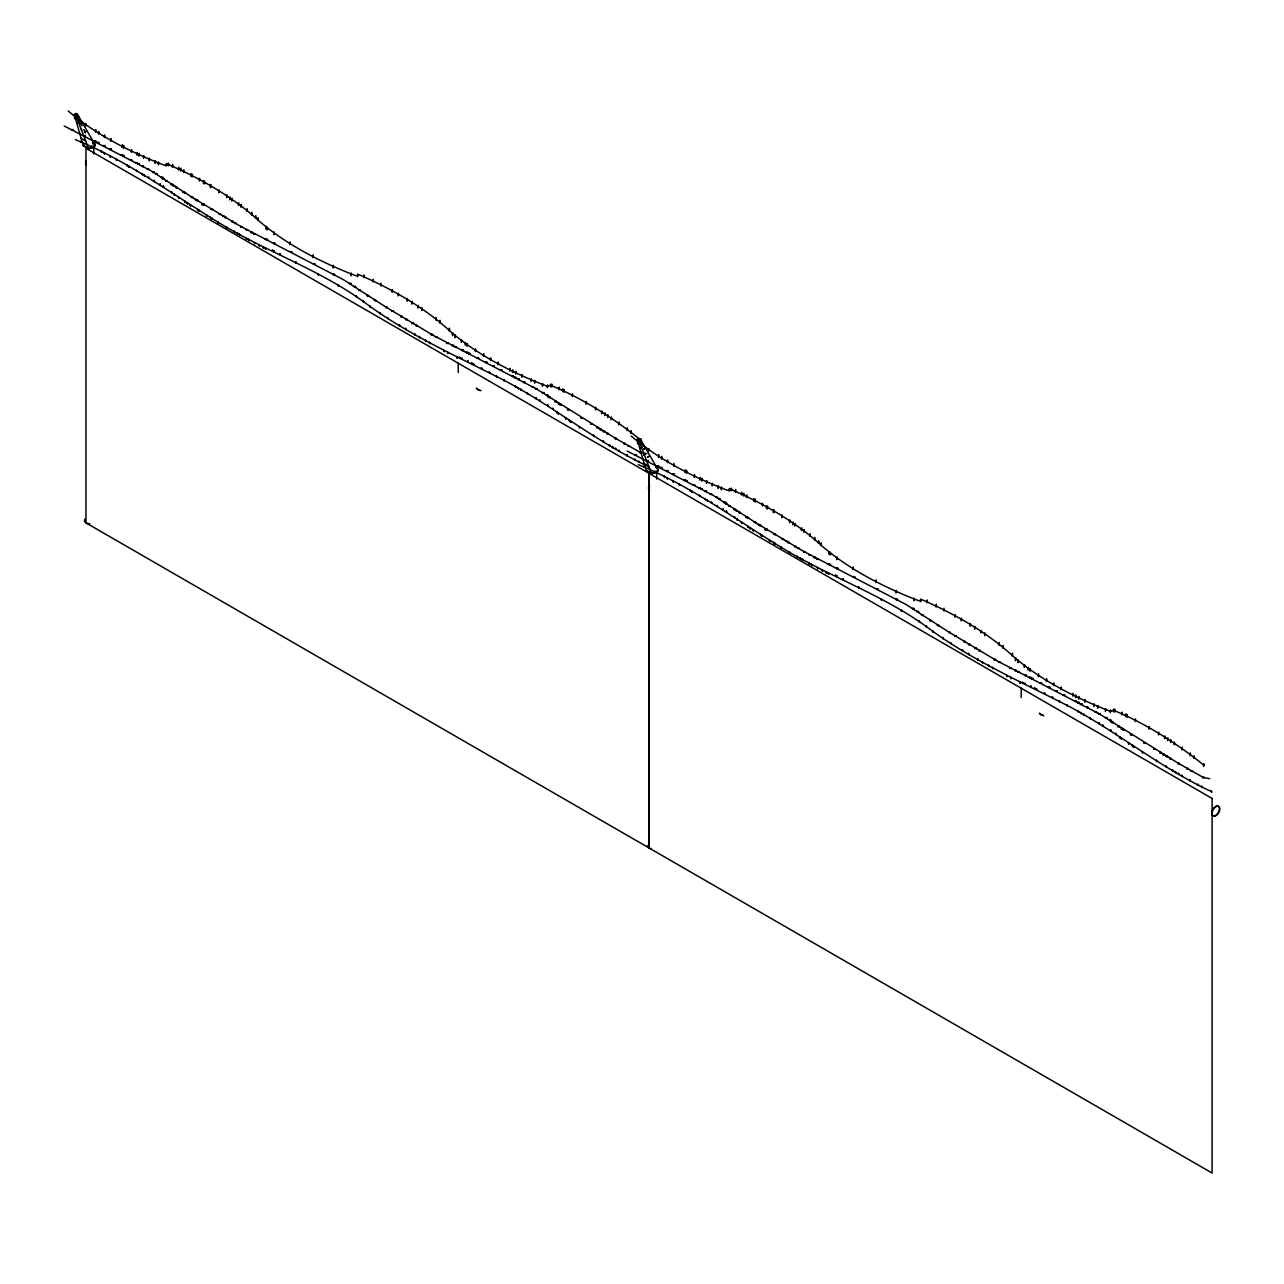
<?xml version="1.0" encoding="UTF-8"?>
<svg xmlns="http://www.w3.org/2000/svg" width="1284" height="1284" viewBox="0 0 1284 1284"><rect width="100%" height="100%" fill="white"/><g stroke="black" fill="none" stroke-linecap="round" stroke-linejoin="round"><path stroke-width="1.5" d="M381.011 286.107L381.043 283.202M943.981 611.12L944.013 608.231M74.584 118.738L74.921 115.945M85.659 126.249L85.996 123.457M95.514 132.38L95.851 129.588M98.467 134.146L98.804 131.353M104.389 137.661L104.726 134.868M110.745 141.24L111.082 138.447M122.06 147.467L122.397 144.675M123.441 148.206L123.778 145.413M131.321 152.363L131.642 149.57M137.051 155.236L137.388 152.443M138.913 156.166L139.25 153.374M143.535 158.413L143.872 155.621M149.088 160.981L149.425 158.189M155.043 163.533L155.364 160.741M158.285 164.834L158.606 162.041M166.166 166.182L166.503 163.405M168.252 165.877L168.589 163.084M172.409 167.209L172.746 164.416M178.476 169.953L178.813 167.161M180.611 170.981L180.948 168.188M183.548 172.489L183.885 169.697M190.754 176.261L191.091 173.468M192.086 177.015L192.423 174.223M199.309 181.044L199.646 178.251M203.466 183.451L203.787 180.659M204.365 183.997L204.702 181.204M210.271 187.287L210.608 184.495M210.624 187.705L210.961 184.912M218.81 192.744L219.147 189.952M226.61 197.656L226.947 194.863M229.836 199.774L230.173 196.982M231.842 201.09L232.179 198.298M238.407 205.504L238.744 202.712M240.894 207.238L241.232 204.445M246.753 211.395L247.09 208.618M251.552 215.054L251.889 212.261M255.484 218.376L255.821 215.584M257.811 220.447L258.148 217.67M265.981 229.226L266.318 226.449M267.136 230.029L267.473 227.252M273.781 234.667L274.118 231.874M289.863 244.634L290.2 241.841M312.75 257.603L313.087 254.81M333.021 268.035L333.358 265.242M350.981 275.851L351.318 273.059M357.546 276.686L357.883 273.893M363.805 277.713L364.126 274.92M373.082 282.031L373.419 279.238M392.101 292.335L392.439 289.542M398.136 295.898L398.473 293.105M407.092 301.291L407.429 298.498M411.666 304.147L412.003 301.355M421.73 310.6L422.067 307.807M435.902 320.278L436.239 317.485M439.754 323.119L440.091 320.342M449.207 330.951L449.528 328.158M452.466 335.702L452.803 332.909M454.921 337.724L455.242 334.931M461.261 342.443L461.598 339.65M465.161 345.155L465.498 342.363M467.023 346.343L467.36 343.55M475.321 351.607L475.658 348.815M483.442 356.438L483.779 353.646M490.568 360.563L490.889 357.787M498.048 364.784L498.385 362.008M509.812 371.124L510.149 368.331M512.573 372.585L512.894 369.792M515.735 374.174L516.072 371.381M521.834 377.239L522.171 374.447M530.902 381.525L531.239 378.732M534.561 383.226L534.898 380.433M542.362 386.356L542.699 383.563M547.273 387.704L547.61 384.911M550.531 386.709L550.868 383.916M551.799 387.126L552.136 384.333M558.893 389.887L559.23 387.094M562.601 391.556L562.938 388.763M563.981 392.278L564.318 389.485M572.247 396.547L572.584 393.755M585.986 404.3L586.323 401.507M595.551 409.965L595.888 407.172M601.586 413.737L601.923 410.944M604.603 415.615L604.941 412.822M607.621 417.493L607.958 414.7M611.104 419.772L611.441 416.995M618.872 424.876L619.209 422.083M627.057 430.605L627.394 427.813M630.829 433.398L631.166 430.605M637.554 443.766L637.891 440.974M640.588 441.439L640.925 438.663M648.629 451.278L648.966 448.485M658.483 457.409L658.82 454.616M661.437 459.174L661.774 456.382M667.359 462.689L667.696 459.897M673.715 466.269L674.036 463.476M685.03 472.496L685.367 469.703M686.41 473.234L686.747 470.442M694.275 477.391L694.612 474.599M700.021 480.264L700.358 477.471M701.883 481.195L702.22 478.402M706.505 483.442L706.842 480.649M712.058 486.01L712.395 483.217M717.997 488.546L718.334 485.769M721.239 489.862L721.576 487.069M729.135 491.21L729.472 488.418M731.222 490.905L731.559 488.113M735.379 492.237L735.716 489.445M741.446 494.982L741.783 492.189M743.58 495.993L743.918 493.216M746.518 497.518L746.855 494.725M753.724 501.29L754.061 498.497M755.056 502.044L755.393 499.251M762.279 506.073L762.6 503.28M766.42 508.48L766.757 505.687M767.334 509.01L767.672 506.233M773.241 512.316L773.578 509.523M773.594 512.733L773.931 509.941M781.779 517.757L782.116 514.98M789.58 522.684L789.917 519.892M792.806 524.803L793.143 522.01M794.812 526.119L795.149 523.326M801.376 530.533L801.714 527.74M803.864 532.266L804.201 529.473M809.722 536.423L810.06 533.63M814.521 540.082L814.842 537.29M818.454 543.405L818.791 540.612M820.781 545.475L821.118 542.683M828.95 554.255L829.287 551.462M830.106 555.057L830.427 552.264M836.751 559.68L837.072 556.903M852.833 569.663L853.154 566.87M875.72 582.615L876.057 579.838M895.991 593.064L896.312 590.271M913.951 600.88L914.288 598.087M920.516 601.714L920.853 598.922M926.759 602.742L927.096 599.949M936.052 607.059L936.373 604.266M955.071 617.347L955.408 614.571M961.106 620.926L961.443 618.134M970.062 626.319L970.399 623.526M974.636 629.176L974.973 626.383M984.7 635.628L985.021 632.835M998.872 645.29L999.209 642.514M1002.724 648.147L1003.045 645.354M1012.161 655.98L1012.498 653.187M1015.435 660.73L1015.772 657.938M1017.875 662.737L1018.212 659.96M1024.231 667.471L1024.568 664.679M1028.131 670.184L1028.468 667.391M1029.993 671.371L1030.33 668.579M1038.291 676.636L1038.628 673.843M1046.412 681.467L1046.749 678.674M1053.522 685.592L1053.859 682.799M1061.017 689.813L1061.354 687.02M1072.782 696.153L1073.119 693.36M1075.543 697.613L1075.864 694.821M1078.704 699.202L1079.041 696.409M1084.803 702.268L1085.14 699.475M1093.872 706.553L1094.209 703.76M1097.531 708.238L1097.868 705.462M1105.331 711.368L1105.668 708.591M1110.243 712.732L1110.564 709.94M1113.501 711.737L1113.838 708.945M1114.769 712.139L1115.106 709.362M1121.863 714.915L1122.2 712.122M1125.57 716.584L1125.891 713.792M1126.951 717.307L1127.288 714.514M1135.216 721.576L1135.554 718.783M1148.955 729.328L1149.292 726.535M1158.521 734.994L1158.858 732.201M1164.556 738.749L1164.893 735.973M1167.573 740.643L1167.91 737.851M1170.591 742.521L1170.928 739.728M1174.074 744.8L1174.411 742.008M1181.842 749.904L1182.163 747.111M1190.027 755.634L1190.364 752.841M1193.799 758.411L1194.136 755.634M1203.557 766.468L1203.894 763.675M417.814 307.935L418.311 305.448M980.783 632.964L981.281 630.476M76.912 116.186L75.66 117.181L76.462 115.913M375.008 300.905L375.538 299.926M937.978 625.934L938.508 624.955M79.062 122.606L77.939 123.264L79.014 121.98M81.582 129.347L81.646 130.358M74.247 114.485L76.029 113.457L77.505 114.308L95.257 145.044L88.708 148.832L83.283 145.702L74.247 114.485L75.724 115.351L88.708 148.832M75.724 115.351L77.505 114.308M72.097 130.214L73.365 129.475M84.166 136.216L85.434 135.478M83.283 145.702L84.327 145.108M94.502 141.481L95.77 140.742M97.552 143.054L98.82 142.315M103.635 146.183L104.903 145.461M110.039 149.522L111.307 148.8M121.338 155.46L122.606 154.738M122.686 156.183L123.97 155.444M130.422 160.291L131.69 159.553M135.96 163.261L137.227 162.522M137.741 164.224L139.009 163.485M142.139 166.599L143.407 165.877M147.323 169.456L148.591 168.718M152.748 172.473L154.016 171.735M155.637 174.094L156.905 173.372M161.383 177.818L162.651 177.096M162.378 178.893L163.646 178.155M165.764 181.301L167.032 180.579M171.286 184.928L172.554 184.19M173.26 186.212L174.528 185.474M176.069 187.994L177.336 187.271M182.986 192.375L184.254 191.637M184.286 193.194L185.57 192.456M191.396 197.608L192.664 196.885M195.553 200.176L196.821 199.437M196.468 200.737L197.736 199.999M202.15 204.959L204.06 203.867M211.186 209.677L212.454 208.939M219.259 214.524L220.527 213.786M222.662 216.547L223.946 215.808M224.796 217.815L226.064 217.076M231.794 221.939L233.062 221.201M234.49 223.512L235.758 222.774M240.894 227.22L242.162 226.482M246.303 230.285L247.571 229.547M250.99 232.853L252.258 232.115M253.831 234.394L255.099 233.656M265.018 239.402L266.286 238.663M266.286 240.028L267.553 239.305M273.604 243.655L274.872 242.917M290.457 252.242L291.725 251.503M313.569 264.295L314.837 263.557M333.262 274.824L334.546 274.086M349.713 283.957L350.997 283.218M354.288 287.022L355.556 286.284M358.685 290.505L359.953 289.767M367.208 296.058L368.476 295.336M385.714 307.678L386.982 306.94M391.797 311.402L393.065 310.664M400.897 316.939L402.165 316.201M405.616 319.78L406.884 319.042M416.112 326.056L417.38 325.333M431.328 334.996L432.596 334.257M435.629 337.435L436.897 336.713M446.752 343.582L448.02 342.86M452.08 345.845L453.364 345.107M455.001 347.226L456.285 346.487M462.224 350.725L463.492 349.986M466.525 352.843L467.793 352.121M468.499 353.838L469.767 353.116M477.279 358.3L478.547 357.562M485.641 362.602L486.909 361.863M492.896 366.373L494.163 365.635M500.439 370.306L501.707 369.567M512.075 376.453L513.343 375.714M514.788 377.897L516.056 377.159M517.837 379.534L519.105 378.796M523.712 382.68L524.979 381.958M532.266 387.351L533.534 386.612M535.685 389.229L536.953 388.49M542.634 393.145L543.902 392.423M546.567 395.536L547.835 394.798M547.803 396.997L549.071 396.258M548.846 397.735L550.114 396.997M554.961 401.908L556.229 401.17M558.331 404.123L559.599 403.385M559.663 404.974L560.931 404.235M567.56 409.981L568.828 409.243M581.138 418.407L582.422 417.685M590.801 424.314L592.068 423.592M597.012 428.07L598.296 427.331M600.126 429.947L601.394 429.209M603.239 431.825L604.507 431.087M606.915 433.992L608.183 433.27M615.1 438.855L616.368 438.133M623.992 444.039L625.26 443.301M637.201 439.513L638.999 438.486L640.475 439.337L658.227 470.072L651.678 473.86L646.253 470.73L637.201 439.513L638.694 440.364L651.678 473.86M628.197 446.447L629.465 445.708M638.694 440.364L640.475 439.337M635.066 455.242L636.334 454.504M639.673 452.787L640.941 452.048M647.12 461.245L648.404 460.507M657.456 466.509L658.74 465.771M660.506 468.066L661.774 467.344M666.605 471.212L667.873 470.474M673.009 474.55L674.277 473.828M684.308 480.489L685.576 479.767M685.656 481.211L686.924 480.473M693.392 485.32L694.66 484.582M698.913 488.289L700.181 487.551M700.711 489.252L701.979 488.514M705.109 491.628L706.377 490.905M710.293 494.468L711.561 493.746M715.718 497.486L716.986 496.764M718.607 499.123L719.875 498.385M724.337 502.846L725.62 502.108M725.348 503.922L726.616 503.184M728.734 506.329L730.002 505.591M734.239 509.957L735.507 509.218M736.23 511.241L737.497 510.502M739.038 513.022L740.306 512.284M745.94 517.404L747.224 516.666M747.256 518.222L748.524 517.484M754.366 522.636L755.634 521.914M758.523 525.204L759.791 524.466M759.438 525.75L760.706 525.028M765.12 529.987L767.029 528.896M774.156 534.706L775.424 533.967M782.229 539.553L783.497 538.815M785.631 541.575L786.899 540.837M787.75 542.827L789.018 542.105M794.748 546.952L796.032 546.23M797.444 548.525L798.728 547.803M803.848 552.248L805.132 551.51M809.273 555.314L810.541 554.576M813.944 557.882L815.212 557.144M816.801 559.423L818.068 558.684M827.987 564.43L829.255 563.692M829.255 565.056L830.523 564.334M836.574 568.684L837.842 567.945M853.427 577.27L854.695 576.532M876.539 589.324L877.807 588.586M896.232 599.853L897.5 599.114M912.683 608.985L913.951 608.247M917.257 612.051L918.525 611.312M921.655 615.534L922.923 614.795M930.178 621.087L931.446 620.365M948.683 632.707L949.951 631.969M954.766 636.431L956.034 635.692M963.867 641.968L965.135 641.23M968.585 644.809L969.853 644.07M979.082 651.084L980.35 650.346M994.298 660.008L995.565 659.286M998.583 662.464L999.851 661.741M1009.722 668.611L1010.989 667.873M1015.05 670.874L1016.318 670.136M1017.971 672.254L1019.239 671.516M1025.194 675.753L1026.462 675.015M1029.495 677.872L1030.763 677.133M1031.453 678.867L1032.737 678.145M1040.249 683.329L1041.517 682.59M1048.611 687.63L1049.879 686.892M1055.865 691.386L1057.133 690.664M1063.409 695.334L1064.677 694.596M1075.045 701.481L1076.313 700.743M1077.757 702.926L1079.025 702.188M1080.807 704.563L1082.075 703.825M1086.681 707.709L1087.949 706.986M1095.236 712.379L1096.504 711.641M1098.655 714.257L1099.923 713.519M1105.604 718.173L1106.872 717.451M1109.536 720.565L1110.804 719.826M1110.772 722.025L1112.04 721.287M1111.816 722.764L1113.084 722.025M1117.931 726.937L1119.199 726.198M1121.301 729.152L1122.569 728.413M1122.633 730.002L1123.901 729.264M1130.514 735.01L1131.798 734.271M1144.108 743.436L1145.376 742.698M1153.77 749.342L1155.038 748.604M1159.982 753.098L1161.25 752.36M1163.095 754.976L1164.363 754.238M1166.209 756.838L1167.477 756.115M1169.884 759.021L1171.152 758.298M1178.07 763.884L1179.338 763.145M1186.962 769.068L1188.23 768.33M1191.167 771.475L1192.435 770.737M1202.626 777.815L1203.91 777.077M411.875 323.552L413.544 323.038M974.845 648.581L976.514 648.067M89.752 148.238L89.848 148.238A5.473 3.162 0 0 0 95.128 145.894A5.473 3.162 0 0 0 92.576 142.347M75.339 139.667C127.421 160.628 172.746 194.558 220.383 223.625C266.831 251.841 318.946 269.496 363.356 301.531C407.172 334.482 457.248 356.358 505.591 381.123C554.72 407.156 597.895 443.012 648.532 466.59M638.308 464.696C690.391 485.657 735.716 519.571 783.352 548.653C829.801 576.869 881.915 594.524 926.326 626.56C970.142 659.511 1020.202 681.387 1068.561 706.152C1117.69 732.185 1160.864 768.041 1211.502 791.618M646.831 453.717L640.299 452.417L615.742 438.486L536.327 388.859L433.302 335.397L386.34 307.309L343.406 279.655L240.381 226.209L193.435 198.121L150.485 170.467L64.2 126.009M1209.801 778.746L1203.269 777.446L1178.712 763.515L1099.281 713.888L996.272 660.425L949.309 632.338L906.376 604.684L803.351 551.237L756.404 523.134L713.455 495.496L627.17 451.037M374.254 300.199L376.292 300.649M937.224 625.228L939.262 625.677M88.419 148.142L85.097 146.665A5.473 3.162 0 0 1 84.551 145.894M71.904 129.443L73.573 130.246M83.958 135.446L85.627 136.248M94.294 140.71L95.963 141.513M97.343 142.283L99.012 143.07M103.442 145.429L105.111 146.215M109.83 148.767L111.499 149.554M121.129 154.706L124.163 156.215M130.214 159.521L131.899 160.323M135.751 162.506L139.202 164.256M141.946 165.845L143.615 166.631M147.13 168.685L148.8 169.472M152.539 171.703L154.208 172.489M155.428 173.34L157.097 174.126M161.174 177.064L162.843 177.85M162.169 178.139L163.838 178.925M165.572 180.546L167.241 181.333M171.077 184.174L172.746 184.96M173.051 185.458L174.72 186.244M175.86 187.239L177.529 188.026M182.777 191.605L184.447 192.407M184.094 192.423L185.763 193.226M191.204 196.853L192.873 197.64M195.361 199.405L197.945 200.753M202.583 203.835L204.268 204.621M201.957 204.204L203.626 204.991M210.993 208.923L212.662 209.709M219.066 213.77L220.736 214.556M222.469 215.792L224.138 216.579M224.588 217.044L226.257 217.831M231.585 221.169L233.255 221.955M234.282 222.742L235.951 223.528M240.686 226.449L242.355 227.252M246.111 229.531L247.78 230.317M250.781 232.099L252.45 232.885M264.809 238.647L267.762 240.06M253.638 233.624L255.307 234.426M273.412 242.885L275.081 243.687M290.264 251.487L291.933 252.274M313.36 263.541L315.029 264.327M333.07 274.054L334.739 274.856M349.521 283.186L351.19 283.989M354.095 286.252L355.764 287.038M358.477 289.735L360.146 290.521M366.999 295.304L368.668 296.09M385.505 306.908L387.174 307.711M391.588 310.632L393.273 311.434M400.704 316.185L402.373 316.971M405.407 319.026L407.076 319.812M415.92 325.301L417.589 326.088M431.135 334.225L432.804 335.012M435.42 336.681L437.09 337.467M451.888 345.075L453.557 345.877M454.809 346.455L456.478 347.258M462.031 349.954L463.701 350.757M466.317 352.089L467.986 352.875M446.543 342.828L448.228 343.614M468.291 353.084L469.96 353.87M477.086 357.53L478.755 358.332M485.432 361.847L487.101 362.634M492.687 365.603L494.356 366.389M500.23 369.551L501.916 370.338M511.867 375.698L513.536 376.485M514.579 377.127L516.248 377.913M517.629 378.764L519.298 379.55M523.503 381.926L525.172 382.712M532.058 386.58L533.727 387.383M535.476 388.458L537.161 389.245M542.442 392.39L544.111 393.177M546.358 394.766L548.043 395.568M547.594 396.226L550.306 397.767M554.768 401.154L556.437 401.94M558.139 403.369L559.808 404.155M559.471 404.203L561.14 405.006M567.351 409.227L569.021 410.013M580.946 417.653L582.615 418.44M590.592 423.559L592.261 424.346M596.819 427.299L598.488 428.102M599.933 429.177L601.602 429.963M603.047 431.055L604.716 431.841M606.722 433.238L608.391 434.024M614.908 438.101L616.577 438.887M623.799 443.269L625.468 444.071M627.988 445.676L629.658 446.479M639.464 452.016L641.133 452.803M634.858 454.472L636.543 455.258M646.927 460.474L648.597 461.277M657.264 465.739L658.933 466.525M660.313 467.312L661.982 468.098M666.412 470.458L668.081 471.244M672.8 473.796L674.469 474.582M684.099 479.734L685.768 480.521M685.463 480.457L687.133 481.243M693.183 484.549L694.853 485.336M698.721 487.519L700.39 488.321M700.502 488.482L702.171 489.284M704.9 490.873L706.585 491.66M710.1 493.714L711.769 494.501M715.509 496.731L717.178 497.518M718.398 498.369L720.067 499.155M724.144 502.092L725.813 502.879M725.139 503.151L726.808 503.954M728.526 505.575L730.211 506.361M734.047 509.186L735.716 509.989M736.021 510.47L737.69 511.273M738.83 512.268L740.499 513.054M745.747 516.633L748.732 518.255M754.173 521.882L755.843 522.668M758.33 524.434L760.914 525.782M765.553 528.864L767.222 529.65M764.927 529.233L766.596 530.019M773.963 533.935L775.632 534.738M782.036 538.798L783.705 539.585M785.439 540.821L787.108 541.607M787.557 542.073L789.227 542.859M794.555 546.198L796.224 546.984M797.252 547.77L798.921 548.557M803.656 551.478L805.325 552.264M809.081 554.56L810.75 555.346M827.779 563.676L829.448 564.462M813.751 557.128L815.42 557.914M816.608 558.652L818.277 559.439M829.047 564.302L830.716 565.088M836.365 567.913L838.051 568.7M853.234 576.5L854.903 577.302M876.33 588.57L877.999 589.356M896.039 599.082L897.709 599.885M912.491 608.215L914.16 609.017M917.065 611.28L918.734 612.067M921.447 614.763L923.116 615.55M929.969 620.332L931.638 621.119M948.475 631.937L950.144 632.723M954.558 635.66L956.227 636.447M963.658 641.197L965.343 642M968.377 644.038L970.046 644.841M978.889 650.33L980.559 651.116M994.105 659.254L995.774 660.04M998.39 661.709L1000.059 662.496M1014.858 670.104L1016.527 670.906M1017.779 671.484L1019.448 672.27M1024.985 674.983L1026.67 675.785M1009.513 667.857L1011.182 668.643M1029.286 677.117L1030.956 677.904M1031.261 678.112L1032.93 678.899M1040.04 682.558L1041.725 683.345M1048.402 686.86L1050.071 687.662M1055.657 690.631L1057.326 691.418M1063.2 694.564L1064.869 695.366M1074.836 700.727L1076.506 701.513M1077.549 702.155L1079.218 702.942M1080.598 703.793L1082.268 704.579M1086.473 706.954L1088.142 707.741M1095.027 711.609L1096.697 712.395M1098.446 713.487L1100.115 714.273M1105.396 717.419L1107.081 718.205M1109.328 719.794L1110.997 720.597M1110.564 721.255L1112.233 722.057M1111.607 721.993L1113.276 722.796M1117.738 726.182L1119.407 726.969M1121.109 728.397L1122.778 729.184M1122.425 729.232L1124.11 730.018M1130.321 734.239L1131.99 735.042M1143.916 742.682L1145.585 743.468M1153.562 748.588L1155.231 749.375M1159.789 752.328L1161.458 753.13M1162.903 754.206L1164.572 754.992M1166 756.083L1167.686 756.87M1169.676 758.266L1171.345 759.053M1177.877 763.129L1179.547 763.916M1186.769 768.297L1188.438 769.1M1190.958 770.705L1192.627 771.491M1202.434 777.045L1204.103 777.831M92.56 143.487L95.257 145.044M81.181 138.431L85.675 141.031M644.135 463.46L648.645 466.044L648.532 467.167M975.038 647.842L976.321 648.805M412.068 322.814L413.352 323.777M1203.718 765.071C1176.417 743.067 1146.114 723.727 1113.661 710.341L1110.403 711.336C1076.169 698.175 1041.854 680.761 1013.927 656.975C987.701 632.643 955.087 614.105 922.281 599.853L919.023 600.832C884.772 587.671 850.457 570.273 822.53 546.486C796.321 522.139 763.707 503.617 730.885 489.348L727.627 490.344C693.392 477.183 659.077 459.768 631.15 435.982M640.748 440.059C613.447 418.054 583.145 398.698 550.692 385.312L547.433 386.307C513.199 373.146 478.884 355.748 450.957 331.962C424.731 307.614 392.118 289.093 359.311 274.824L356.053 275.803C321.803 262.642 287.488 245.244 259.577 221.458C233.351 197.11 200.737 178.588 167.915 164.32L164.657 165.315C130.422 152.154 96.107 134.756 68.18 110.97M1203.365 764.67L1204.071 765.489M1193.622 756.613L1194.329 757.432M1189.851 753.82L1190.557 754.655M1181.649 748.091L1182.355 748.925M1173.897 743.003L1174.587 743.821M1170.414 740.707L1171.104 741.542M1167.397 738.83L1168.103 739.648M1164.379 736.952L1165.086 737.77M1158.345 733.18L1159.051 734.015M1148.779 727.53L1149.485 728.349M1135.04 719.762L1135.73 720.597M1126.774 715.493L1127.48 716.328M1125.378 714.771L1126.084 715.605M1121.67 713.101L1122.376 713.92M1114.592 710.341L1115.298 711.159M1113.308 709.924L1114.014 710.758M1110.05 710.919L1110.756 711.737M1105.155 709.571L1105.861 710.389M1097.355 706.441L1098.061 707.259M1093.679 704.739L1094.385 705.574M1084.611 700.454L1085.317 701.273M1078.512 697.389L1079.218 698.223M1075.35 695.8L1076.056 696.634M1072.605 694.339L1073.296 695.158M1060.841 688.015L1061.547 688.834M1053.345 683.794L1054.052 684.613M1046.219 679.653L1046.925 680.488M1038.114 674.822L1038.82 675.657M1029.816 669.558L1030.506 670.376M1027.938 668.37L1028.644 669.205M1024.054 665.658L1024.744 666.492M1011.985 654.166L1012.691 655M1017.698 660.939L1018.405 661.758M1015.243 658.917L1015.949 659.751M1002.531 646.35L1003.237 647.168M998.695 643.493L999.385 644.311M984.507 633.814L985.213 634.649M974.444 627.362L975.15 628.197M969.885 624.522L970.592 625.34M960.914 619.113L961.62 619.947M954.895 615.55L955.601 616.368M935.859 605.245L936.566 606.08M926.583 600.928L927.289 601.747M920.339 599.901L921.045 600.735M913.759 599.066L914.465 599.901M895.799 591.25L896.505 592.068M875.544 580.817L876.25 581.636M852.64 567.849L853.346 568.684M836.558 557.882L837.264 558.701M829.913 553.26L830.62 554.078M828.758 552.457L829.464 553.276M820.604 543.678L821.295 544.496M818.261 541.591L818.967 542.41M814.329 538.269L815.035 539.103M809.53 534.625L810.236 535.444M803.672 530.452L804.378 531.287M801.184 528.719L801.89 529.554M794.619 524.305L795.326 525.14M792.613 522.989L793.319 523.824M789.387 520.871L790.093 521.689M781.603 515.959L782.309 516.778M773.064 510.502L774.108 511.738M767.142 507.212L767.848 508.031M766.243 506.666L766.949 507.501M762.086 504.259L762.792 505.093M754.864 500.23L755.57 501.049M753.531 499.476L754.238 500.311M746.341 495.704L747.047 496.539M743.388 494.196L744.094 495.014M741.253 493.168L741.959 494.003M735.202 490.424L735.893 491.258M731.029 489.092L731.736 489.926M728.943 489.413L729.649 490.231M721.062 488.048L721.769 488.867M717.82 486.748L718.526 487.567M711.866 484.196L712.572 485.015M706.328 481.628L707.019 482.463M701.69 479.381L702.396 480.216M699.844 478.451L700.55 479.285M694.098 475.578L694.804 476.396M686.218 471.421L686.924 472.255M684.853 470.682L685.544 471.517M673.522 464.455L674.228 465.289M667.166 460.876L667.873 461.71M661.26 457.361L661.966 458.179M658.291 455.595L658.997 456.43M640.411 439.642L641.101 440.46M648.452 449.464L649.158 450.283M630.653 431.584L631.359 432.403M626.881 428.792L627.587 429.626M637.378 441.953L638.084 442.787M618.679 423.078L619.386 423.897M610.927 417.974L611.633 418.793M607.444 415.679L608.151 416.514M604.427 413.801L605.133 414.636M601.41 411.923L602.116 412.742M595.375 408.168L596.081 408.986M585.809 402.502L586.515 403.32M572.07 394.734L572.776 395.568M563.804 390.464L564.511 391.299M562.408 389.758L563.114 390.577M558.701 388.073L559.407 388.892M551.622 385.312L552.329 386.131M550.338 384.895L551.045 385.73M547.08 385.89L547.787 386.725M542.185 384.542L542.891 385.361M534.385 381.412L535.091 382.231M530.725 379.727L531.432 380.546M521.641 375.426L522.347 376.26M515.542 372.36L516.248 373.195M512.38 370.787L513.086 371.606M509.636 369.31L510.342 370.145M497.871 362.987L498.577 363.805M490.376 358.766L491.082 359.584M483.249 354.625L483.956 355.459M475.144 349.81L475.85 350.628M466.846 344.529L467.553 345.364M464.985 343.342L465.691 344.176M461.084 340.629L461.791 341.464M449.015 329.137L449.721 329.972M454.729 335.91L455.435 336.729M452.273 333.888L452.979 334.723M439.561 321.321L440.268 322.14M435.725 318.464L436.432 319.283M421.537 308.786L422.243 309.621M411.474 302.334L412.18 303.168M406.916 299.493L407.622 300.312M397.96 294.1L398.666 294.919M391.925 290.521L392.631 291.34M372.89 280.217L373.596 281.052M363.613 275.899L364.319 276.718M357.369 274.872L358.075 275.707M350.789 274.038L351.495 274.872M332.829 266.221L333.535 267.04M312.574 255.789L313.28 256.607M289.67 242.837L290.377 243.655M273.588 232.853L274.295 233.672M266.944 228.231L267.65 229.05M265.788 227.428L266.494 228.247M257.635 218.649L258.341 219.468M255.307 216.563L256.014 217.381M251.359 213.256L252.065 214.075M246.56 209.597L247.266 210.415M240.702 205.44L241.408 206.259M238.23 203.691L238.936 204.525M231.666 199.293L232.356 200.111M229.643 197.961L230.35 198.795M226.417 195.842L227.124 196.677M218.633 190.931L219.339 191.749M210.095 185.474L211.154 186.71M204.172 182.184L204.878 183.002M203.273 181.654L203.979 182.472M199.116 179.23L199.822 180.065M191.894 175.202L192.6 176.036M190.562 174.464L191.268 175.282M183.371 170.692L184.077 171.51M180.418 169.167L181.124 169.986M178.283 168.14L178.99 168.974M172.233 165.395L172.939 166.23M168.06 164.063L168.766 164.898M165.989 164.384L166.679 165.203M158.093 163.02L158.799 163.838M154.85 161.72L155.557 162.538M148.912 159.168L149.618 160.002M143.359 156.6L144.065 157.434M138.72 154.369L139.426 155.187M136.874 153.438L137.581 154.257M131.129 150.549L131.835 151.384M123.264 146.392L123.954 147.227M121.884 145.67L122.59 146.488M110.552 139.426L111.259 140.261M104.197 135.847L104.903 136.682M98.29 132.332L98.996 133.151M95.321 130.567L96.027 131.401M85.482 124.436L86.189 125.254M74.408 116.924L75.114 117.759M988.519 665.385L989.081 666.236M425.55 340.356L426.111 341.207M1211.213 791.024L1211.791 792.212M1201.664 786.306L1202.241 787.493M1197.908 784.299L1198.502 785.487M1189.706 779.773L1190.284 780.961M1181.858 775.295L1182.452 776.499M1178.343 773.305L1178.937 774.493M1175.277 771.507L1175.871 772.695M1172.212 769.71L1172.806 770.898M1166.081 766.131L1166.674 767.318M1156.306 760.272L1156.9 761.46M1142.198 751.67L1142.776 752.857M1133.644 746.277L1134.221 747.465M1132.199 745.378L1132.777 746.566M1128.315 742.826L1128.893 744.014M1120.804 737.706L1121.397 738.894M1119.439 736.743L1120.017 737.931M1115.636 733.308L1116.229 734.512M1110.58 729.954L1111.158 731.142M1102.683 725.123L1103.277 726.311M1099.024 722.972L1099.618 724.16M1089.988 717.724L1090.565 718.912M1083.937 714.273L1084.515 715.461M1080.791 712.492L1081.385 713.679M1078.079 710.999L1078.656 712.187M1066.49 704.595L1067.084 705.783M1059.139 700.615L1059.733 701.818M1052.19 696.907L1052.768 698.095M1044.277 692.75L1044.871 693.938M1036.252 688.673L1036.83 689.861M1034.455 687.759L1035.032 688.946M1030.715 685.977L1031.309 687.165M1024.712 683.232L1025.29 684.42M1022.417 682.286L1023.011 683.473M1019.689 681.997L1020.282 683.184M1010.444 677.438L1011.038 678.626M1006.624 675.4L1007.218 676.588M992.371 667.423L992.965 668.611M982.18 661.549L982.774 662.737M977.541 658.836L978.135 660.024M968.409 653.412L968.987 654.599M962.246 649.72L962.823 650.908M942.616 637.554L943.21 638.742M932.922 631.246L933.5 632.434M926.037 625.966L926.631 627.154M919.055 620.91L919.649 622.098M901.015 610.141L901.609 611.328M880.968 598.858L881.562 600.045M858.531 586.756L859.124 587.944M842.93 578.731L843.524 579.919M836.574 575.681L837.168 576.869M835.483 575.152L836.061 576.339M828.18 572.953L828.758 574.141M825.933 571.926L826.511 573.113M822.081 570.048L822.675 571.236M817.346 567.56L817.924 568.748M811.488 564.366L812.066 565.554M808.984 562.986L809.578 564.174M802.372 559.262L802.965 560.45M800.349 558.107L800.943 559.294M797.091 556.245L797.669 557.433M789.195 551.639L789.772 552.842M780.849 546.743L781.442 547.931M780.865 547.321L781.442 548.509M774.461 542.907L775.038 544.111M773.53 542.362L774.108 543.549M769.277 539.794L769.854 540.981M761.845 535.251L762.439 536.439M760.481 534.417L761.059 535.605M753.034 529.746L753.612 530.934M749.984 527.82L750.562 529.008M747.753 526.376L748.331 527.563M741.398 522.219L741.991 523.407M736.936 519.057L737.53 520.245M734.528 516.938L735.106 518.126M726.214 511.064L726.808 512.252M722.94 509.058L723.518 510.246M716.953 505.479L717.547 506.666M711.416 502.221L711.994 503.408M706.81 499.572L707.388 500.76M704.964 498.529L705.558 499.717M699.266 495.287L699.86 496.475M691.498 490.953L692.092 492.141M690.134 490.199L690.728 491.387M679.011 484.116L679.589 485.304M672.784 480.762L673.362 481.949M667.022 477.712L667.6 478.916M664.133 476.203L664.711 477.391M654.583 471.308L655.177 472.496M648.243 465.996L648.821 467.183M643.958 466.124L644.552 467.312M638.694 461.277L639.288 462.465M634.938 459.271L635.532 460.458M626.736 454.745L627.314 455.932M618.888 450.283L619.482 451.47M615.373 448.276L615.967 449.464M612.308 446.479L612.901 447.667M609.242 444.681L609.836 445.869M603.127 441.102L603.705 442.29M593.336 435.26L593.93 436.448M579.228 426.641L579.822 427.829M570.674 421.248L571.252 422.436M569.229 420.349L569.807 421.537M565.345 417.798L565.939 418.985M557.834 412.678L558.428 413.865M556.47 411.715L557.063 412.902M552.682 408.296L553.26 409.484M547.61 404.925L548.188 406.113M539.729 400.094L540.307 401.282M536.054 397.944L536.648 399.131M527.018 392.695L527.596 393.883M520.967 389.261L521.545 390.448M517.821 387.463L518.415 388.651M515.109 385.97L515.703 387.158M503.521 379.566L504.114 380.754M496.186 375.602L496.764 376.79M489.22 371.878L489.798 373.082M481.307 367.722L481.901 368.909M473.282 363.645L473.86 364.833M471.485 362.73L472.063 363.918M467.761 360.948L468.339 362.136M461.742 358.204L462.32 359.392M459.447 357.257L460.041 358.445M456.719 356.968L457.313 358.156M447.474 352.41L448.068 353.598M443.654 350.372L444.248 351.559M429.402 342.395L429.996 343.582M419.226 336.52L419.804 337.708M414.572 333.808L415.165 334.996M405.439 328.383L406.017 329.571M399.276 324.692L399.854 325.879M379.647 312.526L380.241 313.713M369.952 306.218L370.53 307.406M363.067 300.938L363.661 302.125M356.085 295.882L356.679 297.069M338.045 285.112L338.639 286.3M317.999 273.829L318.592 275.017M295.561 261.727L296.155 262.915M279.96 253.702L280.554 254.89M273.62 250.653L274.198 251.857M272.513 250.139L273.091 251.327M265.21 247.94L265.788 249.128M262.963 246.897L263.541 248.085M259.111 245.019L259.705 246.207M254.376 242.532L254.954 243.719M248.518 239.338L249.096 240.525M246.03 237.957L246.608 239.145M239.418 234.234L239.996 235.421M237.38 233.078L237.973 234.266M234.121 231.216L234.715 232.404M226.225 226.626L226.803 227.814M217.879 221.715L218.473 222.902M217.895 222.292L218.473 223.48M211.491 217.895L212.069 219.083M210.56 217.333L211.138 218.521M206.307 214.765L206.885 215.953M198.892 210.223L199.469 211.411M197.511 209.388L198.105 210.576M190.064 204.718L190.642 205.905M187.015 202.792L187.608 203.979M184.784 201.347L185.377 202.535M178.428 197.19L179.022 198.378M173.966 194.028L174.56 195.216M171.558 191.91L172.136 193.098M163.245 186.036L163.838 187.223M159.97 184.029L160.548 185.217M154 180.45L154.578 181.638M148.446 177.192L149.024 178.38M143.84 174.544L144.434 175.731M141.994 173.5L142.588 174.688M136.297 170.258L136.89 171.446M128.528 165.925L129.122 167.129M127.18 165.187L127.758 166.374M116.041 159.088L116.635 160.291M109.814 155.733L110.408 156.921M104.052 152.7L104.63 153.887M101.163 151.175L101.757 152.363M91.613 146.28L92.207 147.467M81.004 141.096L81.582 142.283M638.999 438.486L641.583 443.815M76.029 113.457L82.08 125.912M83.797 129.475L85.53 133.022M980.735 630.958L981.329 632.482M417.765 305.929L418.359 307.454M950.706 642.465L951.251 644.006M387.736 317.437L388.282 318.978M988.712 665.096L988.889 666.524M425.758 340.083L425.919 341.496M1211.486 791.04L1211.502 792.196M1201.952 786.322L1201.968 787.477M1198.197 784.315L1198.213 785.471M1189.979 779.789L1189.995 780.945M1182.147 775.311L1182.163 776.483M1178.632 773.321L1178.648 774.477M1175.566 771.524L1175.582 772.679M1172.501 769.726L1172.517 770.881M1166.37 766.147L1166.386 767.302M1156.595 760.288L1156.611 761.444M1142.487 751.686L1142.503 752.841M1133.932 746.293L1133.932 747.448M1132.488 745.394L1132.488 746.55M1128.604 742.842L1128.62 743.998M1121.092 737.722L1121.109 738.878M1119.728 736.759L1119.744 737.915M1115.924 733.324L1115.94 734.496M1110.853 729.97L1110.869 731.126M1102.972 725.139L1102.988 726.295M1099.313 722.988L1099.329 724.144M1090.26 717.74L1090.276 718.896M1084.21 714.289L1084.226 715.445M1081.08 712.508L1081.096 713.663M1078.367 711.015L1078.383 712.171M1066.779 704.611L1066.795 705.767M1059.428 700.647L1059.444 701.802M1052.463 696.923L1052.479 698.079M1044.566 692.766L1044.582 693.922M1036.541 688.689L1036.557 689.845M1034.727 687.775L1034.744 688.93M1031.004 685.993L1031.02 687.149M1025.001 683.248L1025.001 684.404M1022.706 682.302L1022.722 683.457M1019.977 682.013L1019.994 683.168M1010.733 677.454L1010.749 678.61M1006.913 675.416L1006.929 676.572M992.66 667.439L992.676 668.595M982.469 661.565L982.485 662.721M977.83 658.852L977.846 660.008M968.698 653.428L968.714 654.583M962.535 649.736L962.535 650.892M942.905 637.57L942.921 638.726M933.211 631.263L933.211 632.418M926.326 625.982L926.342 627.138M919.344 620.926L919.36 622.082M901.304 610.157L901.32 611.312M881.257 598.874L881.273 600.029M858.819 586.772L858.836 587.928M843.219 578.747L843.235 579.903M836.863 575.697L836.879 576.853M835.772 575.168L835.772 576.323M828.469 572.969L828.485 574.125M826.222 571.942L826.222 573.097M822.37 570.064L822.386 571.219M817.619 567.576L817.635 568.732M811.761 564.382L811.777 565.538M809.273 563.002L809.289 564.158M802.661 559.278L802.677 560.434M800.638 558.123L800.654 559.278M797.38 556.261L797.396 557.417M789.467 551.655L789.483 552.826M781.137 546.759L781.154 548.493M774.733 542.923L774.75 544.095M773.819 542.378L773.835 543.533M769.565 539.81L769.581 540.965M762.134 535.268L762.15 536.423M760.77 534.433L760.786 535.588M753.323 529.762L753.339 530.918M750.273 527.836L750.289 528.992M748.042 526.392L748.058 527.547M741.687 522.235L741.703 523.39M737.225 519.073L737.241 520.229M734.817 516.954L734.817 518.11M726.503 511.08L726.519 512.236M723.229 509.074L723.245 510.229M717.242 505.495L717.258 506.65M711.705 502.237L711.705 503.392M707.099 499.588L707.115 500.744M705.253 498.545L705.269 499.701M699.555 495.303L699.571 496.459M691.787 490.969L691.803 492.125M690.423 490.215L690.439 491.371M679.3 484.132L679.316 485.288M673.073 480.778L673.089 481.933M667.295 477.744L667.311 478.9M664.422 476.22L664.438 477.375M654.872 471.324L654.888 472.48M644.247 466.14L644.263 467.296M638.983 461.293L638.999 462.449M635.227 459.287L635.243 460.442M627.025 454.761L627.025 455.916M619.177 450.299L619.193 451.454M615.662 448.293L615.678 449.448M612.596 446.495L612.612 447.651M609.531 444.697L609.547 445.853M603.4 441.118L603.416 442.274M593.625 435.276L593.641 436.432M579.517 426.657L579.533 427.813M570.963 421.264L570.979 422.42M569.518 420.366L569.534 421.521M565.634 417.814L565.65 418.969M558.123 412.694L558.139 413.849M556.758 411.731L556.774 412.886M552.955 408.312L552.971 409.468M547.883 404.942L547.899 406.097M540.002 400.11L540.018 401.266M536.343 397.96L536.359 399.115M527.307 392.711L527.307 393.867M521.256 389.277L521.256 390.432M518.11 387.479L518.126 388.635M515.398 385.986L515.414 387.142M503.809 379.582L503.826 380.738M496.459 375.618L496.475 376.774M489.509 371.895L489.509 373.05M481.596 367.738L481.612 368.893M473.571 363.661L473.587 364.817M471.774 362.746L471.774 363.902M468.034 360.964L468.05 362.12M462.031 358.22L462.031 359.376M459.736 357.273L459.752 358.429M457.008 356.984L457.024 358.14M447.763 352.426L447.779 353.582M443.943 350.388L443.959 351.543M429.691 342.411L429.707 343.566M419.499 336.536L419.515 337.692M414.86 333.824L414.876 334.98M405.728 328.399L405.744 329.555M399.565 324.708L399.581 325.863M379.936 312.542L379.952 313.697M370.241 306.234L370.257 307.39M363.356 300.954L363.372 302.109M356.374 295.898L356.39 297.053M338.334 285.128L338.35 286.284M318.288 273.845L318.304 275.001M295.85 261.743L295.866 262.899M280.249 253.718L280.265 254.874M273.893 250.669L273.909 251.841M272.802 250.155L272.818 251.311M265.499 247.956L265.515 249.112M263.252 246.913L263.268 248.069M259.4 245.035L259.416 246.191M254.665 242.548L254.665 243.703M248.807 239.354L248.807 240.509M246.303 237.973L246.319 239.129M239.691 234.25L239.707 235.405M237.668 233.094L237.684 234.25M234.41 231.232L234.426 232.388M226.498 226.642L226.514 227.798M218.168 221.731L218.2 223.464M211.78 217.911L211.78 219.066M210.849 217.349L210.865 218.505M206.596 214.781L206.612 215.937M199.164 210.239L199.18 211.395M197.8 209.404L197.816 210.56M190.353 204.734L190.369 205.889M187.304 202.808L187.32 203.963M185.073 201.363L185.089 202.519M178.717 197.206L178.733 198.362M174.255 194.044L174.271 195.2M171.847 191.926L171.863 193.082M163.533 186.052L163.549 187.207M160.259 184.045L160.275 185.201M154.273 180.466L154.289 181.622M148.735 177.208L148.751 178.364M144.129 174.56L144.145 175.715M142.283 173.517L142.299 174.672M136.585 170.274L136.602 171.43M128.817 165.941L128.833 167.113M127.453 165.203L127.469 166.358M116.33 159.104L116.346 160.275M110.103 155.749L110.119 156.905M104.341 152.716L104.341 153.871M101.452 151.191L101.468 152.347M91.902 146.296L91.918 147.451M81.277 141.112L81.293 142.267M1021.197 688.224L1021.197 697.629M656.686 473.764L656.686 479.125M649.142 473.411L649.142 848.018M648.934 473.298L648.934 847.889M458.244 363.212L458.244 372.601M93.716 148.735L93.716 154.096M1043.282 715.381A5.473 3.162 0 0 1 1041.966 715.06L1040.826 714.562A5.473 3.162 0 0 1 1039.414 713.134M1043.828 715.686A5.473 3.162 0 0 1 1041.372 714.867L1040.505 714.209A5.473 3.162 0 0 1 1039.96 713.455M651.389 848.708A5.473 3.162 0 0 1 647.329 845.658M655.546 467.376A5.473 3.162 0 0 1 658.098 470.923A5.473 3.162 0 0 1 652.818 473.266L648.067 471.693A5.473 3.162 0 0 1 647.521 470.923M649.062 490.007A5.473 3.162 -60 0 1 649.062 485.529M480.312 390.352A5.473 3.162 0 0 1 478.996 390.031L477.857 389.534A5.473 3.162 0 0 1 476.444 388.105M480.858 390.657A5.473 3.162 0 0 1 478.402 389.838L477.536 389.18A5.473 3.162 0 0 1 476.99 388.426M89.848 523.792A5.473 3.162 0 0 1 85.097 519.057M649.608 490.327A5.473 3.162 -60 0 1 649.222 489.461L649.222 487.15A5.473 3.162 -60 0 1 649.608 485.85M649.255 490.119A5.473 3.162 -60 0 1 649.255 485.657M86.092 164.978A5.473 3.162 -60 0 1 86.092 160.516M1212.192 812.178L1212.192 814.489A5.473 3.162 -60 0 0 1215.932 815.645L1216.927 814.923A5.473 3.162 -60 0 0 1219.8 808.936A5.473 3.162 -60 0 0 1216.927 806.288L1215.932 806.705A5.473 3.162 -60 0 0 1212.192 812.178M77.441 117.791L78.645 116.956L77.441 117.791M80.523 124.371L81.711 123.537L80.523 124.371M84.503 132.204L85.771 131.466L84.503 132.204M640.411 442.819L641.615 441.985L640.411 442.819M643.477 449.4L644.68 448.565L643.477 449.4M647.473 457.232L648.661 456.382L647.473 457.232M638.597 441.808L639.817 440.974L638.597 441.808M640.876 447.891L642.08 447.073L640.876 447.891M643.878 455.162L645.082 454.327L643.878 455.162M1212.096 798.439L85.964 148.286L85.964 522.877L1212.096 1173.03L1212.096 798.439M1216.574 814.714A5.473 3.162 -60 0 0 1218.323 806.24A5.473 3.162 -60 0 0 1211.839 811.969A5.473 3.162 -60 0 0 1216.574 814.714"/></g></svg>
